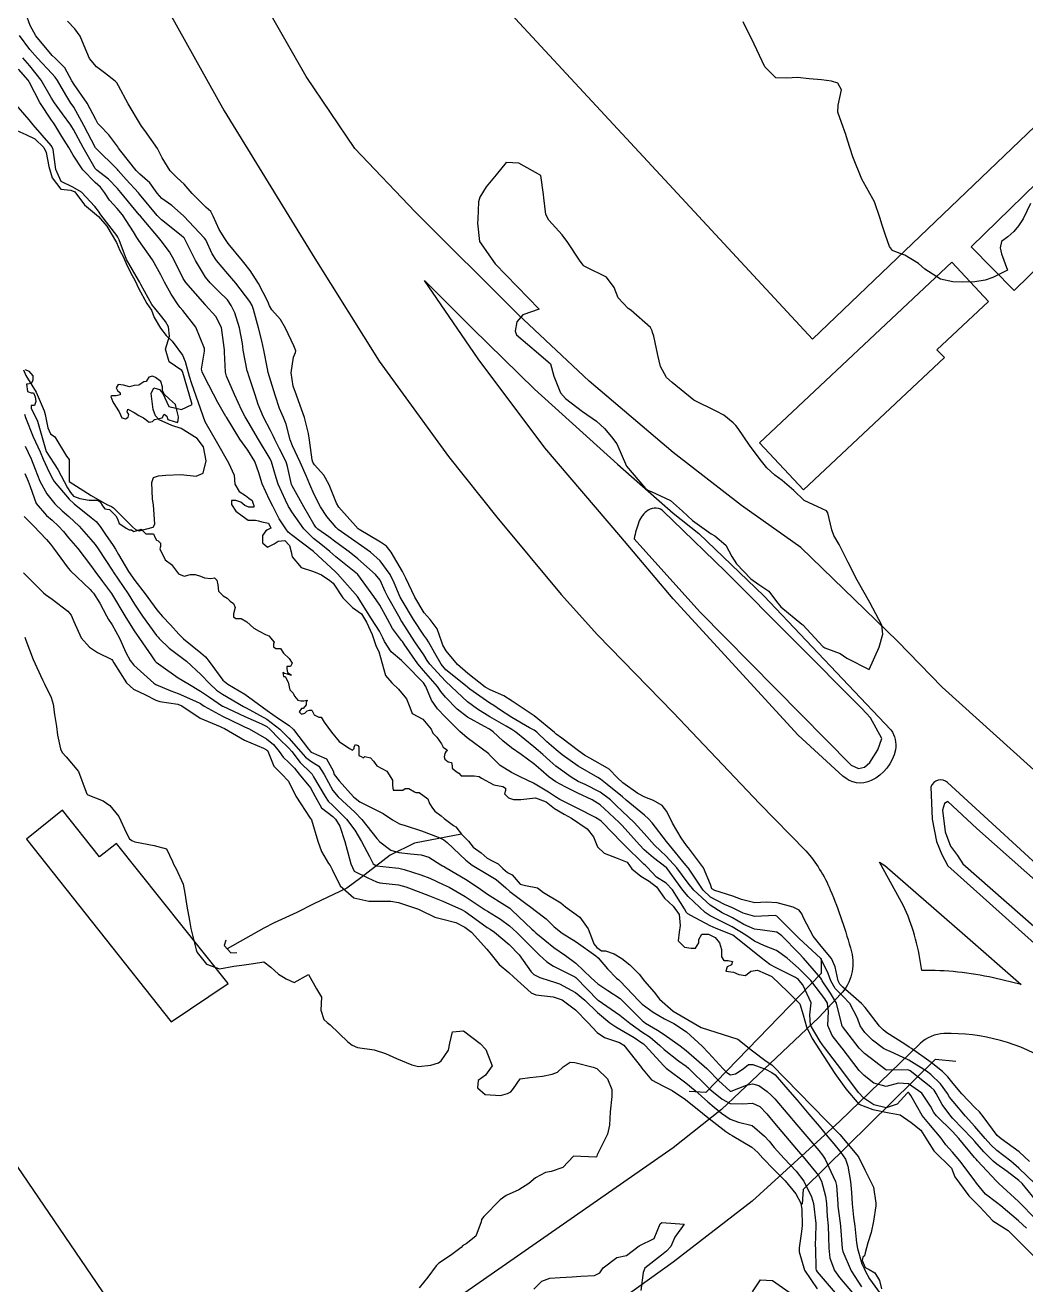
# Model space of a CAD drawing. Header units: metres. Extents: x 307586 to 320046, y 7427249 to 7434250.
# Drawn here: x 311486.7 to 311576.6, y 7432380.4 to 7432493.5 of the extents above; entities that cross this region are included whole.
import ezdxf

# ---------------------------------------------------------------- set-up
doc = ezdxf.new("R2010")
doc.units = ezdxf.units.M
doc.header["$MEASUREMENT"] = 0
for name, color, linetype in [('Area Verde e Lazer', 45, 'Continuous'), ('Curvas de Nivel 1m', 11, 'Continuous'), ('Curvas de Nivel 5m', 15, 'Continuous'), ('Edificações', 30, 'Continuous'), ('Hidrografia', 140, 'Continuous'), ('Pontes_Viadutos_Tubos', 190, 'Continuous'), ('Vias Primárias', 230, 'Continuous')]:
    doc.layers.add(name, color=color, linetype=linetype)

msp = doc.modelspace()

# ---------------------------------------------------------------- linework, layer by layer
at = {"layer": 'Area Verde e Lazer'}
msp.add_lwpolyline([(311541.39, 7432447.35), (311547.3, 7432440.78), (311560.88, 7432427.02), (311561.54, 7432426.72), (311562.08, 7432426.84), (311562.55, 7432427.26), (311563.27, 7432428.4), (311563.63, 7432429.41), (311562.61, 7432431.27), (311561.84, 7432432.11), (311549.58, 7432444.41), (311544.83, 7432449), (311544.06, 7432449.77, 0.361362), (311542.64, 7432449.9, 0.152505), (311541.81, 7432448.85, 0.042769)], format="xyb", close=True, dxfattribs=at)
msp.add_lwpolyline([(311570.89, 7432418.16), (311587.81, 7432403.31), (311596.35, 7432396.53), (311597.56, 7432395.56), (311598.53, 7432395.38), (311599.26, 7432395.44), (311599.87, 7432395.86), (311600.35, 7432396.59), (311599.38, 7432397.74), (311589.08, 7432406.34), (311572.16, 7432421.32), (311569.56, 7432423.74), (311569.25, 7432423.56), (311569.07, 7432422.96), (311569.32, 7432421.02), (311569.8, 7432419.75), (311570.41, 7432418.9)], close=True, dxfattribs=at)
at = {"layer": 'Curvas de Nivel 1m', "flags": 128}
for points, elevation in [([(311577.39, 7432389.43), (311575.94, 7432390.83), (311575.2, 7432391.45), (311573.96, 7432392.41), (311573.41, 7432392.91), (311572.92, 7432393.48), (311571.99, 7432394.56), (311571.15, 7432395.5), (311570.02, 7432396.8), (311569.71, 7432397.21), (311569.53, 7432397.52), (311568.9, 7432398.4), (311568.04, 7432399.23), (311567.64, 7432399.54), (311566.06, 7432400.52), (311564.32, 7432401.33), (311564.07, 7432401.43), (311563.79, 7432401.58), (311562.8, 7432402.32), (311562.09, 7432403.02), (311561.69, 7432403.61), (311561.43, 7432404.29), (311560.74, 7432405.62), (311560.13, 7432406.27), (311559.44, 7432406.95), (311559.04, 7432407.65), (311558.8, 7432408.3), (311558.16, 7432409.66), (311556.19, 7432411.47), (311555.97, 7432411.68), (311554.21, 7432413.47), (311554.04, 7432413.53), (311552.21, 7432413.44), (311551.19, 7432413.74), (311550.22, 7432414.2), (311549.49, 7432414.5), (311548.23, 7432415.16), (311547.58, 7432415.79), (311546.26, 7432417.76), (311546.23, 7432417.8), (311546.03, 7432418.04), (311544.57, 7432419.82), (311544.29, 7432420.17), (311543, 7432421.84), (311542.69, 7432422.21), (311542.32, 7432422.52), (311540.68, 7432423.87), (311540.34, 7432424.16), (311538.97, 7432425.28), (311538.36, 7432425.75), (311538.12, 7432425.9), (311536.37, 7432426.93), (311534.94, 7432427.93), (311534.39, 7432428.38), (311533.55, 7432429.11), (311532.64, 7432429.97), (311532.41, 7432430.15), (311532, 7432430.38), (311530.42, 7432431.28), (311529.29, 7432432.01), (311528.78, 7432432.36), (311528.44, 7432432.58), (311526.64, 7432433.85), (311526.45, 7432433.99), (311526.39, 7432434.04), (311524.48, 7432435.57), (311524.05, 7432436.07), (311523.48, 7432437.06), (311522.91, 7432438.08), (311522.76, 7432438.34), (311522.51, 7432438.7), (311521.59, 7432440.1), (311520.55, 7432441.8), (311520.39, 7432442.11), (311519.85, 7432443.4), (311519.47, 7432444.13), (311518.59, 7432445.35), (311517.73, 7432446.15), (311516.61, 7432446.93), (311514.81, 7432448.18), (311514.62, 7432448.34), (311513.79, 7432449.35), (311513.23, 7432450.2), (311512.66, 7432451.31), (311512.26, 7432452.21), (311511.96, 7432452.94), (311511.4, 7432454.22), (311510.71, 7432455.68), (311510.51, 7432456.23), (311510.13, 7432457.64), (311509.89, 7432458.24), (311509.55, 7432459.05), (311509.17, 7432460.25), (311508.78, 7432461.5), (311508.54, 7432462.26), (311508.46, 7432462.6), (311508.15, 7432464.27), (311507.97, 7432465.13), (311507.67, 7432466.27), (311507.22, 7432467.92), (311507.09, 7432468.28), (311506.87, 7432468.66), (311505.61, 7432470.29), (311504.9, 7432471.14), (311503.9, 7432472.32), (311503.51, 7432472.92), (311502.93, 7432474.17), (311502.82, 7432474.33), (311500.96, 7432476.31), (311500.92, 7432476.35), (311499.88, 7432477.27), (311498.98, 7432477.91), (311498.55, 7432478.38), (311497.9, 7432479.3), (311497, 7432480.09), (311496.67, 7432480.4), (311495.3, 7432482.15), (311495.1, 7432482.42), (311495.03, 7432482.52), (311494.23, 7432483.62), (311493.41, 7432484.44), (311493.24, 7432484.63), (311493.06, 7432485), (311492.29, 7432486.46), (311491.1, 7432488.12), (311490.89, 7432488.47), (311490.26, 7432489.63), (311489.4, 7432490.5), (311489.13, 7432490.74), (311487.67, 7432492.51), (311487.16, 7432493.43), (311486.77, 7432494.52)], 716), ([(311576.9, 7432391.43), (311575.96, 7432392.29), (311574.33, 7432393.46), (311573.98, 7432393.77), (311572.73, 7432395.48), (311572.41, 7432395.89), (311572.01, 7432396.25), (311570.8, 7432397.5), (311570.03, 7432398.43), (311569.55, 7432399.03), (311569.07, 7432399.52), (311568.05, 7432400.33), (311566.28, 7432401.56), (311566.07, 7432401.69), (311565.69, 7432401.95), (311564.09, 7432402.99), (311563.75, 7432403.25), (311563.41, 7432403.59), (311562.12, 7432405.26), (311561.79, 7432405.61), (311560.14, 7432407.08), (311559.86, 7432407.35), (311559.72, 7432407.64), (311559.44, 7432408.92), (311559.1, 7432409.65), (311558.18, 7432410.77), (311557.47, 7432411.67), (311556.63, 7432413.26), (311556.45, 7432413.68), (311556.22, 7432414), (311555.66, 7432414.25), (311554.23, 7432414.66), (311553.24, 7432414.7), (311552.23, 7432414.64), (311551.02, 7432414.95), (311550.24, 7432415.25), (311548.62, 7432415.77), (311548.37, 7432415.9), (311548.25, 7432416.29), (311547.63, 7432417.79), (311546.28, 7432419.59), (311546.1, 7432419.8), (311545.62, 7432420.48), (311544.83, 7432421.81), (311544.32, 7432422.84), (311543.89, 7432423.39), (311543.13, 7432423.84), (311542.34, 7432424.14), (311541.72, 7432424.48), (311540.36, 7432425.43), (311539.9, 7432425.88), (311539.14, 7432426.66), (311538.37, 7432427.1), (311536.93, 7432427.91), (311536.39, 7432428.31), (311534.9, 7432429.43), (311534.4, 7432429.81), (311534.33, 7432429.87), (311534.25, 7432429.94), (311532.42, 7432431.44), (311531.6, 7432431.98), (311530.44, 7432432.77), (311529.7, 7432433.25), (311528.45, 7432433.78), (311528.02, 7432434.02), (311526.47, 7432435.25), (311525.52, 7432436.05), (311524.5, 7432437.27), (311524.21, 7432437.78), (311524.11, 7432438.07), (311523.7, 7432439.26), (311523.07, 7432440.08), (311522.53, 7432440.69), (311521.71, 7432442.1), (311520.89, 7432443.79), (311520.74, 7432444.11), (311520.58, 7432444.4), (311519.57, 7432446.13), (311519.15, 7432446.67), (311518.61, 7432447.04), (311516.71, 7432448.16), (311516.62, 7432448.23), (311514.86, 7432450.18), (311514.65, 7432450.53), (311513.99, 7432452.19), (311513.52, 7432453.04), (311512.69, 7432453.98), (311512.55, 7432454.21), (311512.47, 7432454.44), (311512.24, 7432456.21), (311512.15, 7432456.8), (311511.78, 7432458.22), (311511.25, 7432459.74), (311511.06, 7432460.23), (311510.77, 7432461.03), (311510.59, 7432462.23), (311510.81, 7432463.64), (311510.98, 7432464.06), (311511, 7432464.23), (311510.82, 7432464.67), (311510.07, 7432466.24), (311509.65, 7432467.04), (311508.86, 7432467.91), (311508.66, 7432468.26), (311508.49, 7432468.64), (311507.67, 7432470.27), (311506.9, 7432471.44), (311506.22, 7432472.29), (311504.93, 7432473.86), (311504.75, 7432474.12), (311504.64, 7432474.3), (311504.14, 7432475.12), (311503.59, 7432476.32), (311503.38, 7432476.74), (311502.97, 7432477.1), (311501.71, 7432478.34), (311500.99, 7432479.17), (311500.37, 7432479.74), (311499.72, 7432480.37), (311499.02, 7432481.56), (311498.58, 7432482.38), (311497.44, 7432484.01), (311497.15, 7432484.4), (311497.06, 7432484.55), (311495.97, 7432486.41), (311495.1, 7432488.01), (311494.95, 7432488.27), (311494.8, 7432488.42), (311493.84, 7432489.17), (311493.12, 7432489.73), (311492.5, 7432490.46), (311492.01, 7432491.59), (311491.64, 7432492.47), (311491.16, 7432493.14), (311490.51, 7432493.82)], 717), ([(311576.98, 7432477.44), (311576.33, 7432476.08), (311575.91, 7432475.45), (311575.49, 7432474.92), (311574.95, 7432474.46), (311574.37, 7432474.04), (311574.24, 7432473.47), (311574.38, 7432472.92), (311574.91, 7432471.46), (311573.59, 7432470.8), (311572.9, 7432470.57), (311571.98, 7432470.41), (311570.9, 7432470.38), (311570, 7432470.42), (311568.9, 7432470.65), (311567.5, 7432471.55), (311566.92, 7432472.06), (311565.68, 7432472.81), (311564.93, 7432473.08), (311564.59, 7432473.24), (311564.32, 7432473.59), (311563.95, 7432474.6), (311563.63, 7432475.6), (311563.47, 7432476.1), (311562.98, 7432477.61), (311561.84, 7432479.62), (311561.03, 7432481.63), (311560.55, 7432483.14), (311560.39, 7432483.64), (311560, 7432484.72), (311559.67, 7432485.65), (311559.71, 7432486.27), (311560, 7432487.65), (311559.69, 7432488.24), (311559.11, 7432488.44), (311558.22, 7432488.56), (311557.11, 7432488.65), (311556.05, 7432488.75), (311555.11, 7432488.7), (311554.11, 7432488.72), (311553.12, 7432489.73), (311552.15, 7432491.74), (311551.17, 7432493.75)], 718), ([(311577.89, 7432385.78), (311576.3, 7432387.44), (311575.91, 7432387.84), (311574.13, 7432389.46), (311573.93, 7432389.66), (311572.23, 7432391.49), (311572.1, 7432391.63), (311571.96, 7432391.79), (311570.55, 7432393.5), (311569.98, 7432394.11), (311568.55, 7432395.53), (311568.31, 7432395.84), (311568.01, 7432396.41), (311567.21, 7432397.55), (311566.03, 7432398.39), (311565.13, 7432398.47), (311564.03, 7432398.17), (311562.91, 7432398.47), (311562.04, 7432399.14), (311561.6, 7432399.61), (311560.07, 7432401.59), (311560.04, 7432401.63), (311559.18, 7432402.74), (311558.78, 7432403.65), (311558.85, 7432404.91), (311558.74, 7432405.65), (311558.51, 7432406.03), (311558.13, 7432406.53), (311557.24, 7432407.67), (311556.15, 7432408.79), (311555.14, 7432409.69), (311554.17, 7432410.38), (311553.09, 7432410.8), (311552.19, 7432411.22), (311551.42, 7432411.74), (311550.2, 7432412.49), (311549.35, 7432412.91), (311548.21, 7432413.49), (311547.77, 7432413.78), (311546.23, 7432415.22), (311545.77, 7432415.8), (311544.35, 7432417.74), (311544.28, 7432417.82), (311544.26, 7432417.84), (311543.12, 7432418.68), (311542.28, 7432419.42), (311541.86, 7432419.85), (311540.31, 7432421.61), (311540.04, 7432421.87), (311539.14, 7432422.71), (311538.33, 7432423.46), (311537.63, 7432423.91), (311536.34, 7432424.49), (311535.25, 7432425.03), (311534.36, 7432425.53), (311533.77, 7432425.95), (311533, 7432426.6), (311532.37, 7432427.12), (311531.24, 7432427.98), (311530.39, 7432428.58), (311529.59, 7432429.19), (311528.72, 7432430.02), (311528.41, 7432430.24), (311527.95, 7432430.48), (311526.42, 7432431.31), (311525.51, 7432432.05), (311524.44, 7432433.11), (311524.02, 7432433.64), (311523.72, 7432434.07), (311522.47, 7432435.51), (311521.97, 7432436.1), (311520.74, 7432437.87), (311520.58, 7432438.11), (311520.5, 7432438.21), (311519.69, 7432439.3), (311519.25, 7432440.13), (311518.54, 7432441.39), (311518.02, 7432442.15), (311516.57, 7432444.14), (311516.55, 7432444.16), (311514.6, 7432445.73), (311514.06, 7432446.19), (311513.27, 7432446.86), (311512.61, 7432447.36), (311511.74, 7432448.22), (311510.64, 7432449.77), (311510.46, 7432450.05), (311510.36, 7432450.23), (311510.09, 7432450.8), (311509.43, 7432452.25), (311509.24, 7432452.81), (311508.82, 7432454.26), (311508.7, 7432454.53), (311507.66, 7432456.27), (311506.74, 7432457.83), (311506.47, 7432458.28), (311506.16, 7432458.87), (311505.51, 7432460.29), (311504.79, 7432461.94), (311504.69, 7432462.3), (311504.6, 7432464.09), (311504.6, 7432464.3), (311504.59, 7432464.53), (311504.33, 7432466.31), (311503.83, 7432467.3), (311502.91, 7432468.33), (311502.89, 7432468.35), (311502.86, 7432468.37), (311501.13, 7432470.35), (311500.89, 7432470.7), (311500.09, 7432472.36), (311499.66, 7432473.11), (311498.93, 7432474.08), (311498.68, 7432474.38), (311497.21, 7432476.14), (311497, 7432476.4), (311496.96, 7432476.44), (311495.3, 7432478.42), (311494.99, 7432478.8), (311494.19, 7432479.63), (311493.13, 7432480.45), (311493, 7432480.58), (311491.92, 7432482.46), (311491.05, 7432484.09), (311490.91, 7432484.33), (311490.82, 7432484.47), (311490.07, 7432485.5), (311489.33, 7432486.5), (311489.08, 7432486.91), (311488.14, 7432488.51), (311487.12, 7432489.82), (311486.5, 7432490.53)], 714), ([(311576.61, 7432385.43), (311575.89, 7432386.1), (311574.32, 7432387.46), (311573.91, 7432387.76), (311572.93, 7432388.49), (311572.12, 7432389.49), (311571.93, 7432389.78), (311570.63, 7432391.5), (311569.96, 7432392.27), (311569.38, 7432392.93), (311568.96, 7432393.53), (311567.99, 7432394.65), (311567.24, 7432395.55), (311566.22, 7432397.36), (311566.09, 7432397.56), (311566.02, 7432397.61), (311565.97, 7432397.62), (311565.89, 7432397.56), (311565, 7432396.58), (311564.01, 7432396.24), (311562.92, 7432396.51), (311562.02, 7432397.12), (311561.54, 7432397.61), (311560.04, 7432399.63), (311558.49, 7432401.65), (311558.31, 7432401.89), (311558.08, 7432402.19), (311557.21, 7432403.67), (311557.17, 7432404.6), (311557.27, 7432405.67), (311556.52, 7432407.29), (311556.22, 7432407.68), (311556.14, 7432407.76), (311555.89, 7432407.94), (311554.15, 7432408.82), (311553.57, 7432409.13), (311552.8, 7432409.72), (311552.17, 7432410.21), (311550.26, 7432411.75), (311550.19, 7432411.79), (311548.76, 7432412.34), (311548.2, 7432412.6), (311546.49, 7432413.52), (311546.21, 7432413.66), (311546.08, 7432413.8), (311545.9, 7432414.12), (311544.84, 7432415.81), (311544.25, 7432416.41), (311543.39, 7432416.97), (311542.57, 7432417.85), (311542.42, 7432418), (311542.27, 7432418.13), (311540.48, 7432419.87), (311540.29, 7432420.06), (311538.52, 7432421.9), (311538.42, 7432422), (311538.31, 7432422.08), (311537.91, 7432422.31), (311536.32, 7432423.11), (311534.72, 7432423.94), (311534.34, 7432424.17), (311533.69, 7432424.6), (311532.35, 7432425.4), (311531.16, 7432425.98), (311530.37, 7432426.35), (311529.35, 7432426.98), (311528.38, 7432427.97), (311528.34, 7432428.02), (311526.4, 7432429.48), (311525.75, 7432430.05), (311524.42, 7432431.35), (311523.73, 7432432.07), (311523.2, 7432432.84), (311522.67, 7432434.09), (311522.46, 7432434.4), (311520.8, 7432436.11), (311520.49, 7432436.4), (311519.56, 7432437.19), (311518.96, 7432438.13), (311518.81, 7432438.44), (311518.51, 7432439.04), (311517.81, 7432440.15), (311516.55, 7432442.16), (311514.76, 7432444.18), (311514.58, 7432444.37), (311512.6, 7432446.21), (311510.62, 7432447.69), (311510.33, 7432447.94), (311510.11, 7432448.24), (311509.53, 7432449.14), (311508.94, 7432450.26), (311508.65, 7432450.84), (311507.98, 7432452.27), (311507.68, 7432453.27), (311507.33, 7432454.27), (311506.71, 7432455.29), (311505.97, 7432456.29), (311504.79, 7432458.25), (311504.76, 7432458.3), (311504.74, 7432458.33), (311504.02, 7432459.57), (311503.63, 7432460.32), (311502.79, 7432461.95), (311502.6, 7432462.33), (311502.55, 7432462.57), (311502.81, 7432464.2), (311502.82, 7432464.33), (311502.81, 7432464.42), (311502.03, 7432466.34), (311500.86, 7432467.85), (311500.63, 7432468.12), (311500.46, 7432468.36), (311499.81, 7432469.3), (311499.22, 7432470.37), (311498.89, 7432471.04), (311498.13, 7432472.39), (311496.93, 7432474.13), (311496.75, 7432474.4), (311496.44, 7432474.9), (311495.45, 7432476.42), (311494.97, 7432476.99), (311494.29, 7432477.75), (311493.84, 7432478.44), (311493.46, 7432478.92), (311492.99, 7432479.33), (311491.89, 7432480.46), (311491.02, 7432481.78), (311490.62, 7432482.48), (311490.01, 7432483.46), (311489.37, 7432484.5), (311489.24, 7432484.69), (311489.06, 7432484.94), (311488.04, 7432486.51), (311487.1, 7432488.3), (311486.97, 7432488.52), (311486.12, 7432489.52)], 713), ([(311486.57, 7432462.52), (311486.78, 7432461.99), (311487.71, 7432460.51), (311488.42, 7432458.83), (311488.5, 7432458.5), (311488.73, 7432457.31), (311488.98, 7432456.75), (311489.37, 7432456.49), (311490.42, 7432454.75), (311490.66, 7432454.47), (311490.67, 7432454.45), (311490.67, 7432452.47), (311492.65, 7432451.24), (311494.04, 7432450.43), (311494.45, 7432450.23), (311494.64, 7432450.12), (311496.35, 7432448.4), (311496.62, 7432448.17), (311496.94, 7432448.07), (311498.2, 7432448.38), (311498.36, 7432448.65), (311498.24, 7432450.38), (311498.15, 7432450.89), (311498.09, 7432452.39), (311498.23, 7432452.84), (311498.68, 7432453), (311499.35, 7432453.04), (311500.68, 7432453.12), (311502.05, 7432452.96), (311502.68, 7432453.24), (311502.96, 7432454.33), (311502.71, 7432455.59), (311502.16, 7432456.34), (311500.73, 7432457.23), (311499.89, 7432457.52), (311498.74, 7432458.01), (311498.42, 7432458.38), (311498.19, 7432458.95), (311498.01, 7432460.39), (311498.27, 7432460.89), (311498.77, 7432460.75), (311499.06, 7432460.38), (311499.62, 7432459.23), (311500.75, 7432458.95), (311501.7, 7432459.39), (311501.42, 7432460.34), (311500.88, 7432462.26), (311500.85, 7432462.35), (311500.79, 7432462.45), (311499.65, 7432463.22), (311499.32, 7432464.37), (311499.67, 7432465.53), (311499.58, 7432466.37), (311499.32, 7432466.84), (311498.85, 7432467.42), (311498.09, 7432468.39), (311497.1, 7432470.18), (311496.99, 7432470.4), (311496.89, 7432470.57), (311495.8, 7432472.41), (311495.16, 7432474.19), (311495.04, 7432474.42), (311494.94, 7432474.57), (311493.5, 7432476.44), (311493.28, 7432476.75), (311492.97, 7432477.19), (311491.78, 7432478.46), (311490.99, 7432478.91), (311489.93, 7432479.43), (311489.47, 7432480.49), (311489.23, 7432482.3), (311489.13, 7432482.5), (311489.1, 7432482.56), (311489.03, 7432482.65), (311487.44, 7432484.52), (311487.06, 7432484.97), (311485.72, 7432486.53)], 712), ([(311486.65, 7432458.52), (311486.74, 7432458.23), (311487.43, 7432456.51), (311488.05, 7432455.16), (311488.34, 7432454.5), (311488.69, 7432453.72), (311489.07, 7432452.89), (311489.32, 7432452.49), (311490.65, 7432450.91), (311491.11, 7432450.47), (311492.63, 7432449.25), (311493.09, 7432448.9), (311493.45, 7432448.44), (311493.91, 7432447.73), (311494.61, 7432446.74), (311494.81, 7432446.42), (311495.09, 7432445.92), (311495.99, 7432444.41), (311496.56, 7432443.6), (311497.49, 7432442.39), (311498.53, 7432440.97), (311499.03, 7432440.37), (311499.75, 7432439.6), (311500.51, 7432438.78), (311500.94, 7432438.35), (311502.49, 7432437.09), (311502.91, 7432436.75), (311503.22, 7432436.32), (311504.46, 7432434.65), (311504.92, 7432434.3), (311506.44, 7432433.39), (311507.98, 7432432.26), (311508.43, 7432431.93), (311509.47, 7432431.19), (311510.41, 7432430.58), (311510.81, 7432430.23), (311512.15, 7432428.45), (311512.35, 7432428.21), (311512.36, 7432428.19), (311512.38, 7432428.18), (311513.78, 7432427.59), (311514.37, 7432426.5), (311514.45, 7432426.18), (311514.91, 7432425.62), (311516.2, 7432424.16), (311516.33, 7432424.04), (311516.76, 7432423.73), (311518.32, 7432422.93), (311518.85, 7432422.67), (311519.69, 7432422.12), (311520.31, 7432421.76), (311520.82, 7432421.59), (311522.3, 7432421.13), (311523.8, 7432420.56), (311524.29, 7432420.31), (311524.61, 7432420.06), (311526.27, 7432418.49), (311526.83, 7432418.03), (311528.25, 7432417.2), (311529, 7432416.76), (311529.87, 7432416), (311530.24, 7432415.67), (311531.53, 7432414.67), (311532.22, 7432414.16), (311532.5, 7432413.97), (311533.48, 7432413.23), (311534.2, 7432412.51), (311534.92, 7432411.93), (311536.18, 7432411.16), (311537.95, 7432409.9), (311538.16, 7432409.7), (311538.99, 7432408.73), (311539.8, 7432407.88), (311540, 7432407.74), (311540.14, 7432407.63), (311541.81, 7432405.85), (311542.12, 7432405.56), (311543.11, 7432404.84), (311544.1, 7432404.23), (311544.95, 7432403.81), (311546.09, 7432403.08), (311547.49, 7432401.79), (311548.06, 7432401.18), (311549.37, 7432399.76), (311549.7, 7432399.41), (311550.04, 7432399.22), (311550.49, 7432399.29), (311551.19, 7432399.74), (311551.65, 7432400.13), (311552.05, 7432400.15), (311553.17, 7432399.71), (311553.76, 7432399.43), (311554.04, 7432399.21), (311555.36, 7432397.69), (311556.02, 7432396.92), (311557.07, 7432395.67), (311557.99, 7432394.6), (311558.78, 7432393.65), (311559.33, 7432393), (311559.96, 7432392.25), (311560.38, 7432391.63), (311560.56, 7432391), (311560.8, 7432389.62), (311560.89, 7432388.64), (311560.95, 7432387.62), (311561.09, 7432386.42), (311561.19, 7432385.62), (311561.36, 7432384.11), (311561.44, 7432383.61), (311561.84, 7432382.25), (311562.03, 7432381.81), (311562.12, 7432381.61), (311562.52, 7432380.9), (311563.47, 7432379.58)], 713), ([(311486.71, 7432455.65), (311487.26, 7432454.51), (311487.62, 7432453.58), (311488.03, 7432452.51), (311488.66, 7432451.37), (311489.36, 7432450.49), (311490.02, 7432449.86), (311490.63, 7432449.33), (311491.56, 7432448.46), (311492.61, 7432447.29), (311492.99, 7432446.82), (311493.25, 7432446.44), (311494.57, 7432444.44), (311494.59, 7432444.42), (311494.62, 7432444.37), (311495.96, 7432442.41), (311496.54, 7432441.48), (311497.24, 7432440.39), (311498.51, 7432438.66), (311498.64, 7432438.51), (311498.75, 7432438.38), (311499.65, 7432437.52), (311500.49, 7432436.9), (311501.21, 7432436.34), (311502.47, 7432435.15), (311503.28, 7432434.32), (311503.9, 7432433.76), (311504.44, 7432433.38), (311506.3, 7432432.28), (311506.43, 7432432.21), (311506.55, 7432432.16), (311508.42, 7432431.14), (311509.59, 7432430.24), (311510, 7432429.84), (311510.39, 7432429.44), (311511.47, 7432428.22), (311511.89, 7432427.72), (311512.37, 7432427.36), (311513.09, 7432426.92), (311513.55, 7432426.19), (311514.34, 7432424.75), (311514.82, 7432424.18), (311516.32, 7432422.78), (311516.94, 7432422.15), (311518.29, 7432420.44), (311518.54, 7432420.14), (311519.54, 7432419.39), (311520.27, 7432419.17), (311521.32, 7432419.05), (311522.27, 7432418.95), (311522.94, 7432418.75), (311524.04, 7432418.06), (311524.18, 7432417.98), (311524.26, 7432417.94), (311524.51, 7432417.81), (311526.25, 7432416.77), (311527.37, 7432416.03), (311528.23, 7432415.44), (311529.76, 7432414.46), (311530.22, 7432414.16), (311530.42, 7432413.99), (311532.2, 7432412.3), (311532.37, 7432412.14), (311532.56, 7432411.96), (311534.17, 7432410.63), (311535.21, 7432409.93), (311536.16, 7432409.24), (311537.52, 7432407.91), (311538.14, 7432407.37), (311539.03, 7432406.79), (311540.12, 7432406.05), (311540.32, 7432405.87), (311542.1, 7432404.08), (311542.42, 7432403.85), (311543.49, 7432403.23), (311544.08, 7432402.83), (311545.51, 7432401.81), (311546.07, 7432401.39), (311547.91, 7432399.78), (311548.04, 7432399.65), (311548.96, 7432398.7), (311550, 7432397.75), (311550.05, 7432397.73), (311550.1, 7432397.75), (311551.49, 7432398.28), (311552.03, 7432398.41), (311552.57, 7432398.26), (311553.33, 7432397.71), (311553.7, 7432397.39), (311554.02, 7432397.06), (311555.18, 7432395.69), (311555.99, 7432394.73), (311556.89, 7432393.67), (311557.96, 7432392.42), (311558.31, 7432392.01), (311558.54, 7432391.65), (311559.04, 7432390.54), (311559.46, 7432389.64), (311559.56, 7432389.27), (311559.67, 7432387.63), (311559.69, 7432387.42), (311559.89, 7432385.88), (311559.92, 7432385.63), (311559.93, 7432385.59), (311560.07, 7432383.63), (311560.13, 7432383.35), (311560.87, 7432381.62), (311561.81, 7432380.17)], 714), ([(311486.63, 7432449.33), (311487.46, 7432448.51), (311488.61, 7432447.29), (311488.97, 7432446.85), (311489.25, 7432446.49), (311490.58, 7432444.69), (311490.77, 7432444.47), (311492.56, 7432442.78), (311492.71, 7432442.61), (311492.83, 7432442.45), (311493.4, 7432441.57), (311494.01, 7432440.43), (311494.19, 7432440.1), (311494.51, 7432439.6), (311495.17, 7432438.41), (311495.76, 7432437.14), (311496.14, 7432436.4), (311496.48, 7432435.98), (311498.27, 7432434.38), (311498.45, 7432434.26), (311499.79, 7432433.7), (311500.44, 7432433.46), (311502.01, 7432432.76), (311502.44, 7432432.54), (311502.56, 7432432.46), (311502.77, 7432432.32), (311504.42, 7432431.42), (311506.09, 7432430.6), (311506.41, 7432430.46), (311506.83, 7432430.28), (311508.39, 7432429.39), (311509, 7432428.86), (311509.51, 7432428.24), (311509.88, 7432427.74), (311510.37, 7432427.26), (311510.88, 7432426.74), (311511.32, 7432426.22), (311512.34, 7432424.97), (311512.75, 7432424.2), (311513.31, 7432423.18), (311514.32, 7432422.41), (311514.58, 7432422.18), (311514.95, 7432421.53), (311515.41, 7432420.17), (311515.82, 7432418.61), (311515.94, 7432418.16), (311516.26, 7432417.49), (311517.49, 7432416.91), (311518.25, 7432416.53), (311518.55, 7432416.44), (311520.24, 7432416.28), (311520.89, 7432416.1), (311522.24, 7432415.59), (311523.02, 7432415.29), (311524.22, 7432414.81), (311525.88, 7432414.04), (311526.21, 7432413.86), (311526.75, 7432413.5), (311528.2, 7432412.45), (311528.46, 7432412.28), (311528.85, 7432412.01), (311530.18, 7432410.92), (311531.05, 7432409.98), (311532.15, 7432408.45), (311532.39, 7432408.22), (311532.93, 7432407.96), (311533.84, 7432407.65), (311534.14, 7432407.57), (311534.69, 7432407.38), (311536.13, 7432406.61), (311536.95, 7432405.91), (311538.11, 7432404.81), (311539.22, 7432403.88), (311539.73, 7432403.52), (311540.09, 7432403.31), (311541.38, 7432402.56), (311542.08, 7432402.09), (311542.22, 7432401.99), (311542.38, 7432401.85), (311544.05, 7432400.01), (311544.26, 7432399.82), (311546.03, 7432398.5), (311546.86, 7432397.79), (311548.01, 7432396.77), (311548.56, 7432396.32), (311549.23, 7432395.76), (311550, 7432395.23), (311550.76, 7432394.97), (311551.99, 7432394.66), (311553.1, 7432393.71), (311553.5, 7432393.24), (311553.96, 7432392.69), (311554.85, 7432391.69), (311555.94, 7432390.55), (311556.61, 7432389.67), (311557.31, 7432388.26), (311557.49, 7432387.66), (311557.69, 7432385.86), (311557.69, 7432385.66), (311557.65, 7432383.86), (311557.66, 7432383.66), (311557.7, 7432381.79), (311557.74, 7432381.66), (311557.83, 7432381.52), (311559.44, 7432379.64)], 716), ([(311486.57, 7432444.27), (311488.35, 7432442.5), (311488.55, 7432442.33), (311489.12, 7432441.92), (311490.53, 7432440.83), (311490.84, 7432440.47), (311491.07, 7432439.91), (311491.74, 7432438.46), (311492.49, 7432437.62), (311493.2, 7432437.14), (311494.48, 7432436.49), (311494.55, 7432436.42), (311494.68, 7432436.21), (311495.8, 7432434.41), (311496.45, 7432433.83), (311497.51, 7432433.32), (311498.44, 7432432.85), (311498.79, 7432432.73), (311500.43, 7432432.49), (311500.78, 7432432.35), (311502.42, 7432431.22), (311504.21, 7432430.5), (311504.4, 7432430.41), (311504.61, 7432430.3), (311506.39, 7432429.25), (311508.12, 7432428.53), (311508.38, 7432428.4), (311508.46, 7432428.33), (311508.5, 7432428.26), (311509.05, 7432426.93), (311509.73, 7432426.24), (311510.35, 7432425.57), (311511.01, 7432424.22), (311512.31, 7432422.27), (311512.34, 7432422.24), (311512.35, 7432422.21), (311512.42, 7432422.1), (311513, 7432420.2), (311513.33, 7432419.25), (311513.95, 7432418.18), (311514.09, 7432418.01), (311514.26, 7432417.64), (311515, 7432416.17), (311516.23, 7432415.11), (311517.57, 7432414.8), (311518.22, 7432414.81), (311519.55, 7432414.79), (311520.22, 7432414.69), (311522.02, 7432414.09), (311522.21, 7432414), (311523.5, 7432413.37), (311524.2, 7432413.19), (311525.37, 7432412.88), (311526.2, 7432412.48), (311526.77, 7432412.03), (311528.17, 7432410.49), (311528.56, 7432410.01), (311529.27, 7432409.12), (311530.15, 7432408.39), (311530.59, 7432407.99), (311532.13, 7432406.57), (311532.56, 7432406.39), (311534.13, 7432406.2), (311534.93, 7432405.93), (311536.11, 7432405.04), (311537.22, 7432403.91), (311538.08, 7432403), (311538.74, 7432402.56), (311540.08, 7432402.1), (311540.47, 7432401.87), (311542.04, 7432399.88), (311542.06, 7432399.85), (311542.94, 7432398.75), (311544.03, 7432398.19), (311544.8, 7432397.81), (311546.01, 7432396.99), (311547.52, 7432395.78), (311548, 7432395.38), (311549.62, 7432394.12), (311549.97, 7432393.87), (311550.19, 7432393.75), (311551.96, 7432392.72), (311552.48, 7432392.24), (311552.95, 7432391.72), (311553.94, 7432390.72), (311554.96, 7432389.69), (311555.91, 7432388.51), (311556.34, 7432387.68), (311556.44, 7432387.13), (311556.46, 7432385.67), (311556.42, 7432385.13), (311556.22, 7432383.68), (311556.21, 7432383.32), (311556.69, 7432381.67), (311557.81, 7432379.99)], 717), ([(311486.67, 7432438.52), (311486.77, 7432438.25), (311487.42, 7432436.51), (311488.28, 7432434.68), (311488.36, 7432434.5), (311488.45, 7432434.32), (311489.04, 7432433.09), (311489.21, 7432432.49), (311489.35, 7432431.55), (311489.51, 7432430.48), (311489.61, 7432429.7), (311489.87, 7432428.48), (311490.04, 7432428.14), (311490.38, 7432427.76), (311491.49, 7432426.46), (311492.19, 7432424.6), (311492.25, 7432424.45), (311492.33, 7432424.36), (311493.72, 7432423.82), (311494.32, 7432423.4), (311495.12, 7432422.41), (311495.8, 7432420.9), (311496.09, 7432420.4), (311496.28, 7432420.25), (311496.55, 7432420.13), (311498.28, 7432419.79), (311499.4, 7432419.49), (311499.94, 7432418.35), (311500.03, 7432418.12), (311500.26, 7432417.7), (311500.89, 7432416.34), (311501.05, 7432415.52), (311501.22, 7432414.34), (311501.45, 7432413.08), (311501.59, 7432412.34), (311502.06, 7432410.43), (311502.1, 7432410.33), (311502.16, 7432410.2), (311502.98, 7432409.15), (311504.15, 7432408.72), (311505.46, 7432408.97), (311506.15, 7432409.07), (311507.21, 7432409.21), (311508.15, 7432409.35), (311508.77, 7432408.87), (311509.47, 7432408.24), (311509.9, 7432407.99), (311510.14, 7432407.84), (311510.87, 7432407.49), (311512.14, 7432408.21), (311512.87, 7432406.93), (311513.33, 7432406.19), (311513.27, 7432405.03), (311513.54, 7432404.19), (311513.82, 7432403.91), (311514.09, 7432403.69), (311515.69, 7432402.16), (311516.07, 7432401.86), (311516.55, 7432401.67), (311518.06, 7432401.46), (311519.06, 7432401.12), (311520.05, 7432400.68), (311521.44, 7432400.1), (311522.04, 7432399.96), (311523.13, 7432400.07), (311523.81, 7432400.3), (311524.05, 7432400.47), (311524.71, 7432401.41), (311524.85, 7432402.05), (311525.07, 7432403.06), (311526.08, 7432403.15), (311527.57, 7432402.03), (311528.06, 7432401.48), (311528.64, 7432400.01), (311528.03, 7432399.17), (311527.37, 7432398.69), (311527.31, 7432398.03), (311528.02, 7432397.44), (311529.38, 7432397.36), (311530.02, 7432397.52), (311530.32, 7432397.69), (311530.55, 7432397.98), (311531.16, 7432398.85), (311532.03, 7432398.98), (311533.17, 7432399.08), (311534.04, 7432399.26), (311534.51, 7432399.46), (311535.02, 7432399.93), (311535.63, 7432400.34), (311536.05, 7432400.31), (311537.71, 7432399.9), (311538.04, 7432399.77), (311539, 7432398.85), (311539.39, 7432397.88), (311539.39, 7432397.25), (311539.24, 7432395.88), (311539.17, 7432394.7), (311538.99, 7432393.88), (311538.07, 7432392.02), (311538.03, 7432391.9), (311538.01, 7432391.84), (311537.95, 7432391.82), (311535.95, 7432391.92), (311534.99, 7432390.88), (311533.93, 7432390.52), (311533.43, 7432390.44), (311532.54, 7432389.96), (311531.92, 7432389.44), (311531.02, 7432388.87), (311529.91, 7432388.36), (311529.35, 7432388), (311527.89, 7432386.48), (311527.69, 7432386.21), (311527.64, 7432386.02), (311527.16, 7432384.73), (311526.3, 7432384.04), (311526.02, 7432383.87), (311525.85, 7432383.72), (311524.91, 7432382.98), (311523.84, 7432382.31), (311523.6, 7432382.06), (311522.86, 7432381.03), (311522.09, 7432380.09)], 718), ([(311532.39, 7432379.96), (311533.09, 7432380.68), (311533.82, 7432380.95), (311534.74, 7432381.01), (311535.82, 7432381.08), (311536.61, 7432381.12), (311537.82, 7432381.2), (311538.3, 7432381.42), (311538.62, 7432381.89), (311539.84, 7432382.8), (311540.71, 7432382.99), (311541.85, 7432383.85), (311543.18, 7432384.51), (311543.72, 7432385.82), (311543.88, 7432385.96), (311545.88, 7432385.8), (311545.03, 7432384.64), (311544.69, 7432383.81), (311544.3, 7432383.37), (311543.85, 7432383.03), (311542.36, 7432381.84), (311542.2, 7432381.47), (311541.99, 7432379.85)], 718), ([(311552.03, 7432379.73), (311552.74, 7432380.79), (311553.82, 7432380.74), (311555.31, 7432379.68)], 718)]:
    msp.add_lwpolyline(points, dxfattribs=dict(at, elevation=elevation))
at = {"layer": 'Curvas de Nivel 1m', "elevation": 717, "flags": 128}
msp.add_lwpolyline([(311531.02, 7432481.08), (311529.89, 7432481.13), (311529, 7432480.02), (311528.09, 7432478.93), (311527.54, 7432478.03), (311527.42, 7432477.6), (311527.34, 7432476.04), (311527.31, 7432475.68), (311527.49, 7432474.03), (311528.91, 7432472.02), (311530.88, 7432469.99), (311532.86, 7432467.97), (311531.39, 7432467.45), (311530.85, 7432466.82), (311530.7, 7432465.99), (311530.84, 7432465.66), (311532.81, 7432463.97), (311533.89, 7432463.04), (311534.17, 7432461.95), (311534.77, 7432460.44), (311535.22, 7432459.94), (311536.75, 7432458.77), (311538.02, 7432457.91), (311538.74, 7432457.23), (311539.35, 7432456.51), (311539.83, 7432455.88), (311540.69, 7432453.87), (311542.42, 7432451.85), (311542.67, 7432451.69), (311542.92, 7432451.6), (311544.66, 7432450.78), (311545.74, 7432449.81), (311546.63, 7432448.98), (311548.3, 7432447.78), (311548.62, 7432447.6), (311549.61, 7432446.76), (311550.15, 7432445.76), (311550.59, 7432445.08), (311551.88, 7432443.74), (311552.57, 7432443.24), (311553.47, 7432442.63), (311554.16, 7432441.71), (311554.55, 7432441.23), (311556.43, 7432439.68), (311556.52, 7432439.6), (311558.33, 7432437.66), (311558.5, 7432437.56), (311559.89, 7432437.04), (311560.49, 7432436.62), (311562.48, 7432435.61), (311563.38, 7432437.6), (311563.71, 7432438.79), (311563.62, 7432439.59), (311562.55, 7432441.61), (311561.4, 7432443.62), (311560.6, 7432445.2), (311560.39, 7432445.63), (311559.8, 7432446.83), (311559.33, 7432447.65), (311559.13, 7432448.15), (311558.77, 7432449.66), (311558.65, 7432449.84), (311558.28, 7432450.03), (311556.66, 7432450.78), (311555.74, 7432451.69), (311554.68, 7432452.57), (311554.01, 7432453.04), (311553.3, 7432453.72), (311552.7, 7432454.47), (311551.75, 7432455.74), (311550.74, 7432457.23), (311550.51, 7432457.52), (311550.27, 7432457.76), (311549.43, 7432458.45), (311548.75, 7432458.81), (311546.76, 7432459.8), (311544.79, 7432461.36), (311544.3, 7432461.83), (311543.76, 7432462.8), (311543.53, 7432463.84), (311543.15, 7432465.54), (311543.05, 7432465.85), (311543, 7432466), (311542.85, 7432466.3), (311541.08, 7432467.87), (311540.86, 7432468.01), (311539.96, 7432468.97), (311539.59, 7432469.89), (311538.9, 7432470.82), (311537.09, 7432471.73), (311536.91, 7432471.81), (311536.8, 7432471.92), (311536.49, 7432472.36), (311535.42, 7432473.94), (311534.94, 7432474.63), (311533.73, 7432475.96), (311533.46, 7432476.45), (311533.28, 7432477.97), (311533.26, 7432478.24), (311533, 7432479.97)], close=True, dxfattribs=at)
at = {"layer": 'Curvas de Nivel 5m', "elevation": 715, "flags": 128}
for points in [[(311577.68, 7432387.65), (311576.22, 7432389.44), (311575.93, 7432389.73), (311574.87, 7432390.52), (311573.95, 7432391.19), (311573.63, 7432391.46), (311572.78, 7432392.3), (311571.97, 7432393.22), (311571.73, 7432393.49), (311570, 7432395.3), (311569.81, 7432395.51), (311569.05, 7432396.56), (311568.52, 7432397.53), (311568.32, 7432397.83), (311568.03, 7432398.11), (311566.16, 7432399.56), (311566.04, 7432399.63), (311565.94, 7432399.67), (311564.04, 7432399.62), (311563.98, 7432399.65), (311562.07, 7432401.12), (311561.6, 7432401.61), (311560.09, 7432403.56), (311560.06, 7432403.6), (311560.04, 7432403.63), (311560.04, 7432403.69), (311559.57, 7432405.64), (311559.01, 7432406.53), (311558.27, 7432407.66), (311558.23, 7432407.74), (311558.15, 7432407.89), (311556.6, 7432409.68), (311556.17, 7432410.13), (311554.65, 7432411.7), (311554.2, 7432412.01), (311552.7, 7432412.22), (311552.2, 7432412.29), (311551.24, 7432412.7), (311550.21, 7432413.31), (311549.92, 7432413.46), (311549.3, 7432413.76), (311548.22, 7432414.45), (311546.76, 7432415.79), (311546.25, 7432416.43), (311545.22, 7432417.81), (311544.27, 7432418.85), (311543.76, 7432419.31), (311543.21, 7432419.84), (311542.3, 7432420.87), (311541.39, 7432421.86), (311540.32, 7432422.88), (311539.81, 7432423.36), (311539.27, 7432423.89), (311538.34, 7432424.6), (311536.98, 7432425.28), (311536.36, 7432425.56), (311535.73, 7432425.93), (311534.37, 7432426.92), (311533.81, 7432427.39), (311533.18, 7432427.96), (311532.76, 7432428.34), (311532.39, 7432428.67), (311530.76, 7432429.99), (311530.41, 7432430.22), (311529.89, 7432430.52), (311528.42, 7432431.36), (311527.31, 7432432.03), (311526.44, 7432432.69), (311524.99, 7432434.05), (311524.46, 7432434.56), (311523.04, 7432436.08), (311522.81, 7432436.41), (311522.49, 7432436.91), (311521.71, 7432438.1), (311520.52, 7432439.92), (311520.45, 7432440.04), (311520.41, 7432440.11), (311520.25, 7432440.39), (311519.28, 7432442.13), (311519.04, 7432442.62), (311518.57, 7432443.62), (311518.18, 7432444.14), (311516.59, 7432445.55), (311515.79, 7432446.17), (311514.61, 7432447.04), (311513.96, 7432447.53), (311513, 7432448.2), (311512.8, 7432448.39), (311512.63, 7432448.66), (311511.74, 7432450.22), (311510.67, 7432452.1), (311510.62, 7432452.23), (311510.27, 7432453.82), (311510.13, 7432454.24), (311509.54, 7432455.42), (311509.14, 7432456.25), (311509.01, 7432456.54), (311508.73, 7432457.07), (311508.1, 7432458.27), (311507.64, 7432459.39), (311507.35, 7432460.27), (311506.79, 7432461.96), (311506.69, 7432462.28), (311506.65, 7432462.42), (311506.29, 7432464.29), (311506.22, 7432464.89), (311505.96, 7432466.29), (311505.53, 7432467.62), (311505.22, 7432468.3), (311504.87, 7432468.79), (311504.11, 7432469.54), (311503.31, 7432470.32), (311502.89, 7432470.84), (311501.99, 7432472.34), (311501.04, 7432474.24), (311500.98, 7432474.35), (311500.93, 7432474.4), (311500.72, 7432474.57), (311498.96, 7432475.98), (311498.56, 7432476.38), (311496.98, 7432478.29), (311496.89, 7432478.4), (311495.79, 7432479.61), (311495.07, 7432480.42), (311495, 7432480.49), (311493.03, 7432482.45), (311491.99, 7432484.46), (311491.07, 7432486.09), (311490.92, 7432486.32), (311490.82, 7432486.47), (311490.37, 7432487.2), (311489.6, 7432488.49), (311489.4, 7432488.79), (311489.11, 7432489.11), (311487.81, 7432490.51), (311487.13, 7432491.28), (311486.19, 7432492.53)], [(311486.68, 7432453.21), (311486.98, 7432452.52), (311487.15, 7432452.03), (311487.7, 7432450.51), (311488.63, 7432449.44), (311489.14, 7432449), (311489.69, 7432448.48), (311490.14, 7432448), (311490.61, 7432447.44), (311491.43, 7432446.46), (311492.58, 7432444.96), (311492.96, 7432444.44), (311493.64, 7432443.51), (311494.45, 7432442.42), (311494.55, 7432442.27), (311495.67, 7432440.41), (311496.51, 7432439.09), (311496.98, 7432438.4), (311498.04, 7432436.83), (311498.35, 7432436.38), (311498.48, 7432436.25), (311498.9, 7432435.95), (311500.46, 7432434.87), (311501.31, 7432434.34), (311502.45, 7432433.67), (311503.25, 7432433.13), (311504.43, 7432432.32), (311504.47, 7432432.3), (311506.42, 7432431.38), (311507.93, 7432430.74), (311508.41, 7432430.5), (311508.69, 7432430.26), (311509.52, 7432429.37), (311510.39, 7432428.54), (311510.66, 7432428.23), (311511.41, 7432427.26), (311512.36, 7432426.32), (311512.42, 7432426.27), (311512.47, 7432426.21), (311512.61, 7432425.96), (311513.64, 7432424.19), (311513.92, 7432423.78), (311514.32, 7432423.39), (311515.57, 7432422.17), (311516.3, 7432421.18), (311516.92, 7432420.15), (311517.62, 7432418.8), (311517.97, 7432418.14), (311518.26, 7432417.97), (311519.95, 7432417.81), (311520.26, 7432417.76), (311520.73, 7432417.64), (311522.25, 7432417.16), (311523.03, 7432416.86), (311524.25, 7432416.31), (311524.77, 7432416.05), (311526.23, 7432415.23), (311528.01, 7432414.02), (311528.21, 7432413.89), (311529.38, 7432413.18), (311530.2, 7432412.6), (311530.87, 7432411.98), (311532.17, 7432410.68), (311532.88, 7432409.96), (311533.55, 7432409.35), (311534.15, 7432408.98), (311536.06, 7432408.01), (311536.14, 7432407.96), (311536.18, 7432407.92), (311538.12, 7432405.92), (311538.15, 7432405.9), (311540.1, 7432404.57), (311541, 7432403.86), (311542.09, 7432403.08), (311542.83, 7432402.59), (311543.7, 7432401.83), (311544.07, 7432401.48), (311545.38, 7432400.48), (311546.05, 7432399.99), (311546.26, 7432399.8), (311548.03, 7432398.08), (311548.18, 7432397.93), (311548.36, 7432397.77), (311549.28, 7432397.03), (311550.01, 7432396.63), (311551.14, 7432396.61), (311552.01, 7432396.68), (311552.66, 7432396.37), (311553.29, 7432395.71), (311553.99, 7432394.87), (311554.99, 7432393.69), (311555.96, 7432392.54), (311556.71, 7432391.67), (311557.93, 7432390.17), (311558.21, 7432389.66), (311558.58, 7432388.32), (311558.66, 7432387.65), (311558.73, 7432386.48), (311558.8, 7432385.65), (311558.84, 7432384.67), (311558.86, 7432383.64), (311558.95, 7432382.75), (311559.38, 7432381.64), (311559.82, 7432381), (311560.99, 7432379.62)]]:
    msp.add_lwpolyline(points, dxfattribs=at)
at = {"layer": 'Edificações'}
for points in [[(311544.9, 7432524.35), (311549.55, 7432527.88), (311550.66, 7432526.68), (311558.26, 7432533.73), (311558.61, 7432533.36), (311563.07, 7432537.46), (311564.1, 7432536.21), (311567.28, 7432531.04), (311572.74, 7432523.68), (311578.25, 7432514.96), (311591.17, 7432497.6), (311557.4, 7432465.26), (311544.9, 7432478.75), (311523.04, 7432502.36), (311523.64, 7432502.91), (311519.81, 7432507.79), (311524.16, 7432510.98), (311525.1, 7432509.94)], [(311571.66, 7432473.57), (311575.51, 7432469.62), (311583.71, 7432477.65), (311579.87, 7432481.57)], [(311569.91, 7432472.17), (311552.65, 7432455.96), (311556.6, 7432451.75), (311569.24, 7432463.62), (311568.58, 7432464.32), (311573.2, 7432468.65)], [(311486.84, 7432420.38), (311499.82, 7432403.96), (311504.94, 7432407.41), (311494.91, 7432419.99), (311493.39, 7432418.78), (311490.07, 7432422.96)]]:
    msp.add_lwpolyline(points, close=True, dxfattribs=at)
msp.add_lwpolyline([(311496.49, 7432375.6), (311476.47, 7432404.97), (311471.84, 7432402.06), (311470.53, 7432402), (311470.06, 7432400.94), (311466.13, 7432398.47), (311478.09, 7432380.92), (311476.48, 7432379.8), (311474.01, 7432383.35), (311469.95, 7432380.59), (311472.36, 7432377.13)], dxfattribs=at)
at = {"layer": 'Hidrografia'}
for points in [[(311485.97, 7432483.99), (311486.77, 7432483.63), (311487.58, 7432483.26), (311488.38, 7432482.46), (311488.6, 7432482.02), (311488.82, 7432480.77), (311489.12, 7432479.75), (311489.92, 7432478.72), (311490.8, 7432478.65), (311491.17, 7432478.5), (311492.05, 7432477.32), (311493.3, 7432476.29), (311494.03, 7432475.41), (311494.91, 7432473.95), (311495.21, 7432473.22), (311495.5, 7432472.7), (311495.79, 7432472.05), (311496.16, 7432471.24), (311496.6, 7432470.51), (311496.89, 7432469.85), (311497.62, 7432468.46), (311498.06, 7432467.87), (311498.28, 7432467.21), (311498.87, 7432466.26), (311499.38, 7432465.6), (311499.9, 7432465.09), (311500.85, 7432463.84), (311501.07, 7432463.26), (311501.43, 7432461.94), (311501.65, 7432461.28), (311502.83, 7432457.88), (311503.86, 7432456.12), (311504.96, 7432454.15), (311505.47, 7432453.05), (311505.54, 7432452.24), (311505.91, 7432451.58), (311506.5, 7432451.22), (311506.79, 7432451), (311507.08, 7432450.78), (311507.16, 7432450.56), (311507.23, 7432450.34), (311507.23, 7432450.19), (311506.79, 7432450.19), (311506.42, 7432450.34), (311506.06, 7432450.63), (311505.62, 7432450.78), (311505.25, 7432450.78), (311505.25, 7432450.41), (311505.62, 7432449.83), (311506.2, 7432449.39), (311506.72, 7432449.02), (311507.38, 7432449.02), (311507.67, 7432448.95), (311507.96, 7432448.87), (311508.55, 7432448.73), (311508.77, 7432448.29), (311508.47, 7432448.14), (311508.33, 7432448.07), (311508.03, 7432447.63), (311508.03, 7432446.97), (311508.47, 7432446.6), (311508.77, 7432446.75), (311509.06, 7432446.9), (311509.43, 7432447.12), (311510.01, 7432447.19), (311510.45, 7432446.75), (311510.6, 7432446.16), (311510.67, 7432445.73), (311511.49, 7432444.76), (311512.59, 7432444.4), (311513.32, 7432444.1), (311514.06, 7432443.59), (311514.35, 7432443.37), (311515.23, 7432442.05), (311516.11, 7432441.17), (311516.91, 7432440.59), (311517.35, 7432439.86), (311517.87, 7432438.76), (311518.23, 7432437.66), (311518.45, 7432437.22), (311519.05, 7432435.08), (311519.63, 7432434.42), (311520.22, 7432433.84), (311520.95, 7432432.96), (311521.24, 7432432.23), (311521.46, 7432431.64), (311522.42, 7432431.13), (311523.15, 7432430.25), (311523.3, 7432429.88), (311523.66, 7432429.52), (311523.88, 7432429.22), (311524.1, 7432428.93), (311524.25, 7432428.64), (311524.54, 7432428.42), (311524.62, 7432428.34), (311524.47, 7432428.2), (311524.4, 7432428.05), (311524.32, 7432427.76), (311524.4, 7432427.54), (311524.69, 7432427.32), (311524.98, 7432427.25), (311525.05, 7432426.95), (311525.05, 7432426.73), (311525.42, 7432426.44), (311525.64, 7432426.29), (311525.86, 7432426.07), (311526.59, 7432426.07), (311527.03, 7432426.07), (311527.47, 7432426), (311527.69, 7432425.85), (311528.8, 7432425.25), (311529.61, 7432425.11), (311529.83, 7432424.96), (311529.83, 7432424.74), (311529.76, 7432424.45), (311530.12, 7432424.08), (311530.56, 7432423.93), (311531.22, 7432423.93), (311532.54, 7432424.08), (311533.49, 7432423.71), (311534.23, 7432423.13), (311535.11, 7432422.62), (311535.76, 7432422.25), (311537.16, 7432421.3), (311537.74, 7432420.57), (311538.11, 7432419.69), (311538.7, 7432419.1), (311539.87, 7432418.66), (311540.75, 7432418.3), (311541.19, 7432417.71), (311541.99, 7432417.05), (311542.73, 7432416.61), (311543.39, 7432416.1), (311543.75, 7432415.59), (311544.12, 7432415.07), (311544.9, 7432414.34), (311545.43, 7432413.6), (311545.52, 7432412.62), (311545.43, 7432412.03), (311545.33, 7432411.25), (311545.92, 7432410.67), (311546.5, 7432410.57), (311546.89, 7432410.57), (311547.19, 7432411.06), (311547.19, 7432411.35), (311547.48, 7432411.84), (311548.07, 7432411.84), (311548.65, 7432411.54), (311549.04, 7432411.06), (311549.24, 7432410.47), (311549.24, 7432409.79), (311549.44, 7432409.49), (311549.83, 7432409.49), (311550.22, 7432409.39), (311550.12, 7432409.1), (311549.73, 7432408.91), (311549.63, 7432408.52), (311550.32, 7432408.42), (311550.8, 7432408.22), (311551.39, 7432408.12), (311551.88, 7432408.52), (311552.47, 7432408.61), (311553.15, 7432408.32), (311553.74, 7432408.03), (311555.2, 7432406.66), (311556.28, 7432405.58), (311556.57, 7432404.61), (311556.87, 7432403.53), (311557.36, 7432402.46), (311559.41, 7432399.33), (311560.39, 7432397.96), (311561.56, 7432396.59), (311562.83, 7432396.1), (311564.3, 7432395.81), (311565.28, 7432395.61), (311566.25, 7432394.93), (311567.13, 7432394.25), (311567.72, 7432393.27), (311568.31, 7432392.39), (311569.87, 7432390.83), (311570.17, 7432390.04), (311571.45, 7432388.35), (311572.43, 7432387.37), (311573.6, 7432386.1), (311574.97, 7432385.22), (311576.05, 7432384.14), (311579.08, 7432381.11)], [(311486.7, 7432462.54), (311487.05, 7432462.4), (311487.4, 7432461.98), (311487.4, 7432461.56), (311487.26, 7432461.28), (311486.91, 7432461.21), (311486.84, 7432461.21), (311486.91, 7432460.58), (311487.26, 7432460.44), (311487.47, 7432460.44), (311487.61, 7432460.09), (311487.68, 7432459.66), (311487.54, 7432459.31), (311487.26, 7432459.31), (311487.26, 7432459.03), (311487.54, 7432458.47), (311487.82, 7432457.91), (311488.18, 7432456.64), (311488.6, 7432455.17), (311489.65, 7432453.55), (311490.5, 7432451.93), (311490.78, 7432451.51), (311491.06, 7432451.16), (311491.62, 7432450.95), (311492.47, 7432450.8), (311493.24, 7432450.8), (311493.45, 7432450.66), (311493.66, 7432450.31), (311493.87, 7432450.03), (311494.29, 7432449.96), (311494.86, 7432449.4), (311495, 7432449.12), (311495.14, 7432448.7), (311495.49, 7432448.49), (311495.77, 7432448.28), (311496.05, 7432448.14), (311496.26, 7432448.14), (311496.47, 7432447.99), (311496.68, 7432448.07), (311497.11, 7432448.21), (311497.32, 7432447.99), (311497.53, 7432447.78), (311497.88, 7432447.78), (311498.23, 7432447.78), (311498.37, 7432447.43), (311498.51, 7432447.22), (311498.65, 7432447.15), (311498.86, 7432446.94), (311498.86, 7432446.66), (311498.79, 7432446.45), (311499.29, 7432445.45), (311499.86, 7432445.03), (311500.21, 7432444.54), (311500.49, 7432444.19), (311500.98, 7432443.98), (311501.54, 7432444.12), (311501.96, 7432444.12), (311502.46, 7432443.98), (311502.81, 7432443.84), (311503.37, 7432443.77), (311503.72, 7432443.84), (311503.93, 7432443.63), (311504, 7432443.21), (311504.07, 7432442.64), (311504.49, 7432442.22), (311504.85, 7432442.01), (311505.13, 7432441.73), (311505.41, 7432441.52), (311505.55, 7432441.17), (311505.41, 7432440.61), (311505.41, 7432440.33), (311505.62, 7432440.19), (311506.11, 7432440.19), (311506.61, 7432439.89), (311507.24, 7432439.32), (311507.73, 7432439.04), (311508.3, 7432438.76), (311508.58, 7432438.62), (311509.07, 7432438.06), (311509, 7432437.92), (311509, 7432437.64), (311509.21, 7432437.5), (311509.63, 7432437.5), (311509.91, 7432437.08), (311510.4, 7432436.58), (311510.69, 7432436.16), (311510.54, 7432435.88), (311510.19, 7432435.88), (311510.19, 7432435.67), (311510.26, 7432435.32), (311510.4, 7432435.25), (311510.62, 7432435.11), (311510.54, 7432435.11), (311510.26, 7432435.18), (311509.98, 7432435.25), (311509.84, 7432435.32), (311509.91, 7432434.97), (311510.05, 7432434.97), (311510.33, 7432434.48), (311510.47, 7432433.77), (311510.76, 7432433.49), (311510.9, 7432433.21), (311511.18, 7432432.86), (311511.46, 7432432.79), (311511.74, 7432432.79), (311512.02, 7432432.86), (311511.95, 7432432.65), (311511.95, 7432432.44), (311511.67, 7432432.09), (311511.53, 7432432.09), (311511.32, 7432431.81), (311511.53, 7432431.6), (311511.81, 7432431.67), (311512.02, 7432431.88), (311512.23, 7432431.95), (311512.44, 7432431.95), (311512.65, 7432431.53), (311513.08, 7432431.31), (311513.29, 7432431.31), (311513.57, 7432430.89), (311514.2, 7432429.98), (311514.9, 7432429.14), (311515.82, 7432428.5), (311516.1, 7432428.36), (311516.24, 7432428.5), (311516.24, 7432428.65), (311516.38, 7432428.86), (311516.59, 7432428.79), (311516.66, 7432428.65), (311516.66, 7432428.29), (311516.66, 7432427.87), (311516.87, 7432427.8), (311517.08, 7432427.66), (311517.22, 7432427.8), (311517.71, 7432427.66), (311518, 7432427.38), (311518.28, 7432426.96), (311519.19, 7432426.47), (311519.69, 7432425.68), (311519.69, 7432425.19), (311519.76, 7432424.77), (311520.12, 7432424.77), (311520.26, 7432424.77), (311520.61, 7432424.77), (311520.82, 7432424.91), (311521.17, 7432424.91), (311521.66, 7432424.63), (311521.8, 7432424.56), (311522.08, 7432424.56), (311522.86, 7432424), (311523, 7432423.57), (311523.28, 7432423.15), (311523.49, 7432422.87), (311524.05, 7432422.45), (311524.33, 7432422.24), (311525.18, 7432421.61), (311525.39, 7432421.47), (311525.88, 7432420.83), (311526.51, 7432420.2), (311526.93, 7432419.64), (311527.64, 7432419.15), (311528.2, 7432418.66), (311528.69, 7432418.38), (311529.18, 7432418.16), (311529.6, 7432417.74), (311530.03, 7432417.39), (311530.45, 7432417.18), (311530.8, 7432416.76), (311531.15, 7432416.34), (311531.64, 7432416.2), (311532.7, 7432415.99), (311533.26, 7432415.57), (311534.81, 7432414.64), (311535.23, 7432414.29), (311536.5, 7432413.37), (311537.27, 7432412.32), (311537.55, 7432411.55), (311537.76, 7432410.98), (311538.05, 7432410.63), (311538.47, 7432410.35), (311538.82, 7432410.35), (311539.59, 7432410.07), (311540.29, 7432409.65), (311541, 7432409.09), (311541.84, 7432408.24), (311542.33, 7432407.61), (311543.18, 7432406.63), (311543.67, 7432406), (311544.9, 7432404.94), (311547.4, 7432403.45), (311550.7, 7432402.41), (311552.02, 7432401.37), (311553.24, 7432400.45), (311553.76, 7432400.1), (311559.86, 7432393.86), (311561.53, 7432391.84), (311562.11, 7432390.68), (311562.87, 7432389.12), (311563.1, 7432387.68), (311563.1, 7432387.44), (311562.89, 7432386.08), (311562.66, 7432385.04), (311562.37, 7432384.11), (311562.14, 7432383.24), (311562.08, 7432382.95), (311561.91, 7432382.84), (311561.85, 7432382.55), (311562.14, 7432381.91), (311562.49, 7432381.73), (311563.01, 7432381.44), (311563.41, 7432380.75), (311563.59, 7432379.99)], [(311525.88, 7432420.83), (311521.66, 7432420.01), (311519.48, 7432418.92), (311516.84, 7432416.9), (311515.59, 7432415.97), (311512.64, 7432414.57), (311511.09, 7432413.79), (311509.07, 7432412.86), (311508.13, 7432412.39), (311504.85, 7432410.51)]]:
    msp.add_lwpolyline(points, dxfattribs=at)
msp.add_lwpolyline([(311497.36, 7432461.43), (311496.93, 7432461.14), (311496.5, 7432461.09), (311496.07, 7432460.99), (311495.54, 7432461.14), (311495.06, 7432461.19), (311494.87, 7432460.9), (311495.01, 7432460.66), (311495.25, 7432460.46), (311495.25, 7432460.27), (311494.87, 7432460.18), (311494.48, 7432460.18), (311494.39, 7432460.13), (311494.58, 7432459.65), (311494.82, 7432459.26), (311495.15, 7432458.74), (311495.39, 7432458.21), (311495.73, 7432458.11), (311495.97, 7432458.25), (311496.02, 7432458.5), (311495.88, 7432458.74), (311495.92, 7432458.98), (311496.5, 7432458.69), (311496.93, 7432458.4), (311497.32, 7432458.21), (311497.85, 7432457.82), (311498.13, 7432457.87), (311498.33, 7432458.06), (311499, 7432458.21), (311499.19, 7432458.54), (311499.43, 7432458.35), (311499.53, 7432458.06), (311500.1, 7432457.87), (311500.39, 7432457.77), (311500.44, 7432457.97), (311500.49, 7432458.3), (311500.34, 7432458.88), (311500.2, 7432459.41), (311499.67, 7432459.89), (311499.19, 7432460.32), (311499.05, 7432460.66), (311499.05, 7432460.99), (311498.9, 7432461.47), (311498.42, 7432461.81), (311498.13, 7432461.95), (311497.8, 7432461.86), (311497.65, 7432461.62), (311497.56, 7432461.47)], close=True, dxfattribs=at)
at = {"layer": 'Pontes_Viadutos_Tubos'}
for points in [[(311504.74, 7432411.29), (311504.58, 7432410.81), (311505.17, 7432410.15), (311505.72, 7432410.19)], [(311558.18, 7432409.64), (311558.18, 7432408.3), (311547.82, 7432397.62), (311546.32, 7432397.7)], [(311556.51, 7432387.6), (311556.59, 7432388.93), (311568.45, 7432400.61), (311570.28, 7432400.45)]]:
    msp.add_lwpolyline(points, dxfattribs=at)
at = {"layer": 'Vias Primárias'}
for points in [[(311687.15, 7432378.99), (311664.42, 7432357.16, -0.117782), (311661.53, 7432355.51, -0.255817), (311657.41, 7432356.41), (311642.66, 7432369.28), (311616.85, 7432391.57), (311604.09, 7432402.89), (311584.92, 7432419.72), (311569.03, 7432434.03), (311565.03, 7432438.14), (311556.35, 7432446.56), (311551.03, 7432450.32), (311544.9, 7432455.08), (311537.36, 7432461.5), (311530.93, 7432467.5), (311521.73, 7432476.7), (311516.32, 7432482.39), (311511.93, 7432488.84), (311504.05, 7432502.71)], [(311496.99, 7432499.42), (311504.58, 7432485.78), (311512.71, 7432472.51), (311518.48, 7432463.3), (311524.72, 7432454.72), (311529.06, 7432449.29), (311534.84, 7432442.34), (311538.09, 7432438.73), (311544.9, 7432431.73), (311552.65, 7432423.56), (311556.81, 7432419.32, -0.079108), (311559, 7432415.82, -0.035659), (311560.9, 7432410.26, -0.25717), (311559.95, 7432406.47), (311557.98, 7432404.35), (311549.23, 7432396.11), (311544.9, 7432392.66), (311505.04, 7432364.92)], [(311578.97, 7432400.22, 0.149001), (311569.2, 7432402.91, 0.187946), (311567.07, 7432402.01), (311559.87, 7432395.04), (311551.99, 7432387.87), (311544.9, 7432382.39), (311538.52, 7432377.81), (311490.43, 7432345.57, 0.182478), (311483.36, 7432336.22, 0.212818), (311485.16, 7432322.67), (311493.04, 7432309.88), (311500.65, 7432298.99), (311504.12, 7432291.48), (311506.75, 7432286.04), (311513.39, 7432277.32), (311529.86, 7432258.24), (311544.9, 7432242.63), (311556.61, 7432231.49), (311562.29, 7432226.89), (311566.64, 7432223.38), (311579.05, 7432212.78)]]:
    msp.add_lwpolyline(points, format="xyb", dxfattribs=at)
for points in [[(311544.9, 7432449.64), (311547.19, 7432447.83), (311553.04, 7432442.21), (311564.45, 7432430.18, -0.208552), (311564.84, 7432428.4, -0.236383), (311562.68, 7432425.63, -0.306918), (311560.14, 7432426.02), (311556.12, 7432429.72), (311544.9, 7432441.94), (311540.19, 7432447.53), (311533.37, 7432455.52), (311527.39, 7432463.5), (311522.56, 7432470.54), (311526.86, 7432466.23), (311532.43, 7432460.78), (311539.89, 7432454.04)], [(311569.54, 7432417.99), (311586.54, 7432402.73), (311596.6, 7432394.04, 0.353238), (311600.32, 7432393.92, 0.256381), (311601.44, 7432396.4, 0.10677), (311601.07, 7432397.64), (311580.09, 7432415.76), (311569.53, 7432425.45, 0.538159), (311568.04, 7432425.08), (311568.14, 7432422.18), (311568.53, 7432420.16), (311569, 7432419)], [(311563.89, 7432418.02), (311571.09, 7432411.74), (311576.14, 7432407.33), (311573.65, 7432407.91, 0.061618), (311567.21, 7432408.57), (311567.16, 7432408.94, 0.07636), (311565.55, 7432414.43), (311563.42, 7432418.31)]]:
    msp.add_lwpolyline(points, format="xyb", close=True, dxfattribs=at)

doc.saveas('drawing.dxf')
